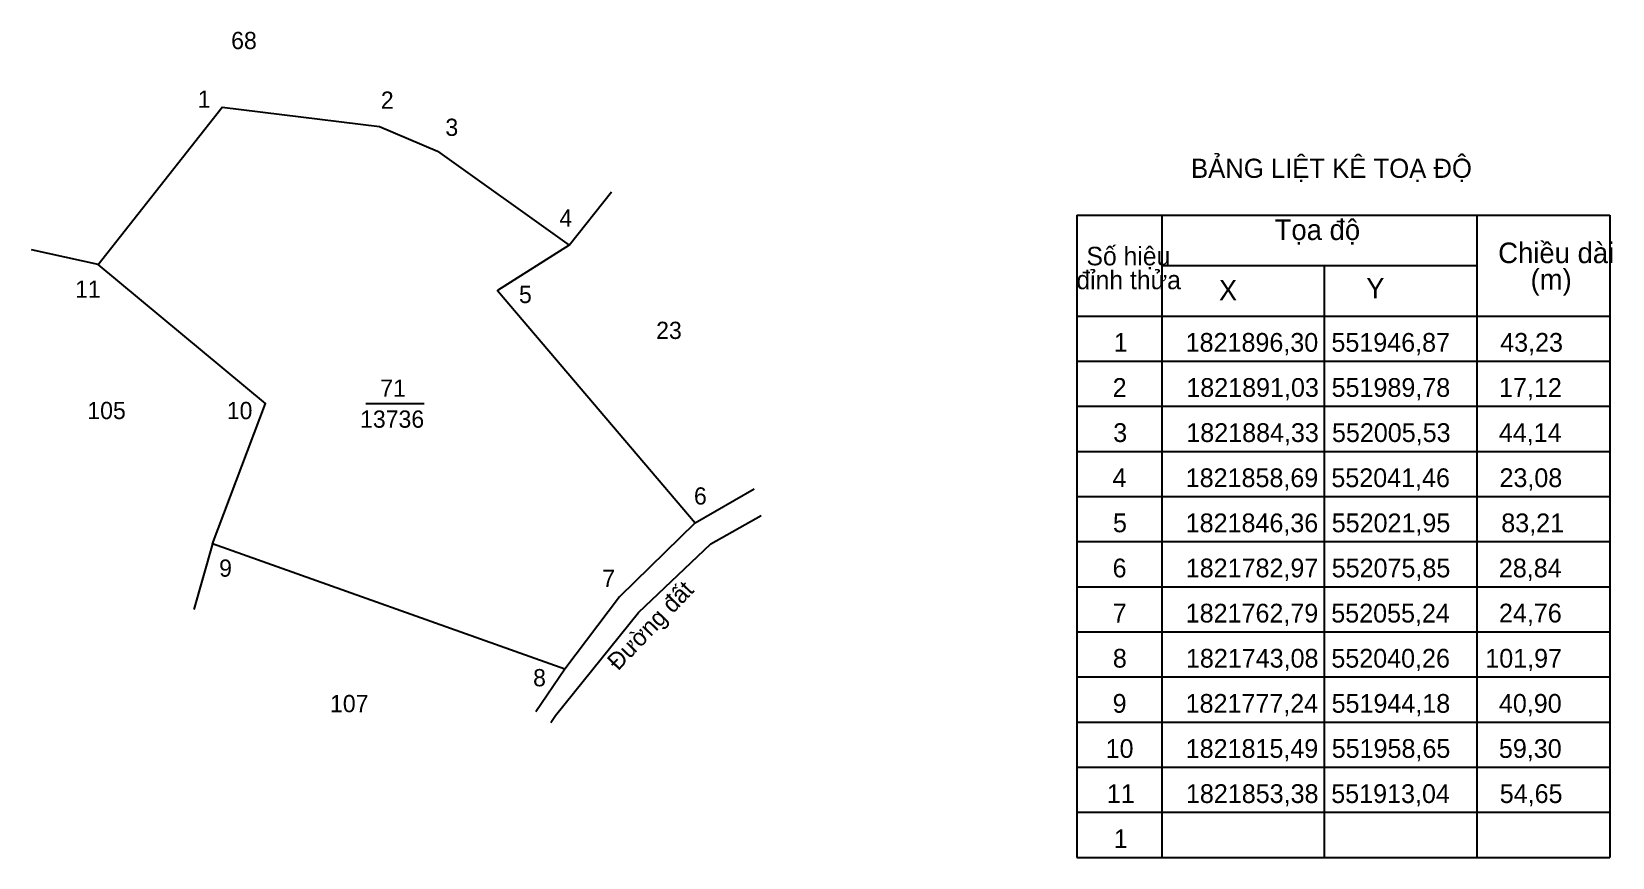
# Model space of a CAD drawing. Extents: x 551895 to 552326, y 1821692 to 1821917.
import ezdxf

# ---------------------------------------------------------------- set-up
doc = ezdxf.new("R2010")
doc.units = 0
doc.layers.add('Level 5', color=7, linetype='Continuous')

msp = doc.modelspace()

# ---------------------------------------------------------------- linework, layer by layer
at = {"layer": 'Level 5'}
for p, q in [((552041.46, 1821858.69), (552053.03, 1821873.26)), ((552179.93, 1821866.86), (552179.93, 1821691.76)), ((552179.93, 1821866.86), (552325.35, 1821866.86)), ((552203.15, 1821866.86), (552203.15, 1821691.76)), ((552289.19, 1821691.76), (552289.19, 1821866.86)), ((552325.35, 1821866.86), (552325.35, 1821691.76)), ((551913.04, 1821853.38), (551894.86, 1821857.36)), ((552203.15, 1821853.09), (552289.19, 1821853.09)), ((552247.41, 1821853.09), (552247.41, 1821691.76)), ((552179.93, 1821839.35), (552325.35, 1821839.35)), ((552179.93, 1821827.05), (552325.35, 1821827.05)), ((551986.05, 1821815.47), (552001.91, 1821815.47)), ((552179.93, 1821814.75), (552325.35, 1821814.75)), ((552179.93, 1821802.45), (552325.35, 1821802.45)), ((552075.85, 1821782.97), (552091.98, 1821792.25)), ((552179.93, 1821790.15), (552325.35, 1821790.15)), ((551944.18, 1821777.24), (551939.13, 1821759.33)), ((552179.93, 1821777.85), (552325.35, 1821777.85)), ((552179.93, 1821765.55), (552325.35, 1821765.55)), ((552179.93, 1821753.26), (552325.35, 1821753.26)), ((552040.26, 1821743.08), (552032.41, 1821731.41)), ((552179.93, 1821740.96), (552325.35, 1821740.96)), ((552179.93, 1821728.66), (552325.35, 1821728.66)), ((552179.93, 1821716.36), (552325.35, 1821716.36)), ((552179.93, 1821704.06), (552325.35, 1821704.06)), ((552179.93, 1821691.76), (552325.35, 1821691.76))]:
    msp.add_line(p, q, dxfattribs=at)
msp.add_lwpolyline([(552040.26, 1821743.08), (551944.18, 1821777.24), (551958.65, 1821815.49), (551913.04, 1821853.38), (551946.87, 1821896.3), (551989.78, 1821891.03), (552005.53, 1821884.33), (552041.46, 1821858.69), (552021.95, 1821846.36), (552075.85, 1821782.97), (552055.24, 1821762.79)], close=True, dxfattribs=at)
msp.add_lwpolyline([(552036.47, 1821728.51), (552037.74, 1821730.4), (552060.44, 1821758.54), (552080.1, 1821777.21), (552093.85, 1821784.96)], dxfattribs=at)

# ---------------------------------------------------------------- texts
for s, height, p in [('68', 4.7, (551949.29, 1821912.13)), ('1', 4.7, (551940.17, 1821896.13)), ('2', 4.7, (551990.12, 1821895.87)), ('3', 4.7, (552007.72, 1821888.47)), ('BẢNG LIỆT KÊ TOẠ ĐỘ', 5.2332, (552211.11, 1821877.02)), ('4', 4.7, (552038.81, 1821863.71)), ('Tọa độ', 5.601, (552233.91, 1821860.08)), ('Chiều dài', 5.601, (552294.89, 1821853.78)), ('Số hiệu', 5.041, (552182.59, 1821853.18)), ('đỉnh thửa', 5.041, (552179.83, 1821846.67)), ('(m)', 5.601, (552303.72, 1821846.55)), ('11', 4.7, (551906.73, 1821844.34)), ('5', 4.7, (552027.8, 1821842.89)), ('X', 5.6, (552218.7, 1821843.6)), ('Y', 5.6, (552258.88, 1821844.16)), ('23', 4.7, (552065.21, 1821833.1)), ('1', 5.12, (552190.03, 1821829.61)), ('1821896,30', 5.117, (552209.64, 1821829.61)), ('551946,87', 5.117, (552249.4, 1821829.61)), ('43,23', 5.117, (552295.44, 1821829.62)), ('71', 4.7, (551989.95, 1821817.33)), ('2', 5.12, (552189.72, 1821817.31)), ('1821891,03', 5.117, (552209.82, 1821817.31)), ('551989,78', 5.117, (552249.45, 1821817.31)), ('17,12', 5.117, (552295.12, 1821817.31)), ('105', 4.7, (551910.06, 1821811.25)), ('10', 4.7, (551948.1, 1821811.24)), ('13736', 4.7, (551984.45, 1821808.9)), ('3', 5.12, (552189.88, 1821805.01)), ('1821884,33', 5.117, (552209.82, 1821805.01)), ('552005,53', 5.117, (552249.55, 1821805.01)), ('44,14', 5.117, (552295.07, 1821805.01)), ('4', 5.12, (552189.69, 1821792.7)), ('1821858,69', 5.117, (552209.66, 1821792.7)), ('552041,46', 5.117, (552249.38, 1821792.7)), ('23,08', 5.117, (552295.24, 1821792.71)), ('6', 4.7, (552075.52, 1821787.95)), ('5', 5.12, (552189.81, 1821780.4)), ('1821846,36', 5.117, (552209.65, 1821780.4)), ('552021,95', 5.117, (552249.48, 1821780.4)), ('83,21', 5.117, (552295.73, 1821780.4)), ('9', 4.7, (551946.01, 1821768.28)), ('6', 5.12, (552189.71, 1821768.1)), ('1821782,97', 5.117, (552209.67, 1821768.1)), ('552075,85', 5.117, (552249.48, 1821768.1)), ('28,84', 5.117, (552295.07, 1821768.1)), ('7', 4.7, (552050.51, 1821765.47)), ('7', 5.12, (552189.73, 1821755.79)), ('1821762,79', 5.117, (552209.66, 1821755.79)), ('552055,24', 5.117, (552249.36, 1821755.79)), ('24,76', 5.117, (552295.1, 1821755.8)), ('8', 5.12, (552189.78, 1821743.49)), ('1821743,08', 5.117, (552209.72, 1821743.49)), ('552040,26', 5.117, (552249.38, 1821743.49)), ('101,97', 5.117, (552291.37, 1821743.49)), ('8', 4.7, (552031.65, 1821738.4)), ('107', 4.7, (551976.26, 1821731.34)), ('9', 5.12, (552189.72, 1821731.18)), ('1821777,24', 5.117, (552209.63, 1821731.18)), ('551944,18', 5.117, (552249.45, 1821731.18)), ('40,90', 5.117, (552295.08, 1821731.19)), ('10', 5.117, (552187.81, 1821718.88)), ('1821815,49', 5.117, (552209.66, 1821718.88)), ('551958,65', 5.117, (552249.48, 1821718.88)), ('59,30', 5.117, (552295.08, 1821718.88)), ('11', 5.117, (552188.14, 1821706.58)), ('1821853,38', 5.117, (552209.72, 1821706.58)), ('551913,04', 5.117, (552249.36, 1821706.58)), ('54,65', 5.117, (552295.31, 1821706.58)), ('1', 5.12, (552190.03, 1821694.27))]:
    msp.add_text(s, height=height, dxfattribs=at).set_placement(p)
msp.add_text('Đường đất', height=4.7, rotation=46.229, dxfattribs=at).set_placement((552054.8, 1821742.44))

doc.saveas('drawing.dxf')
